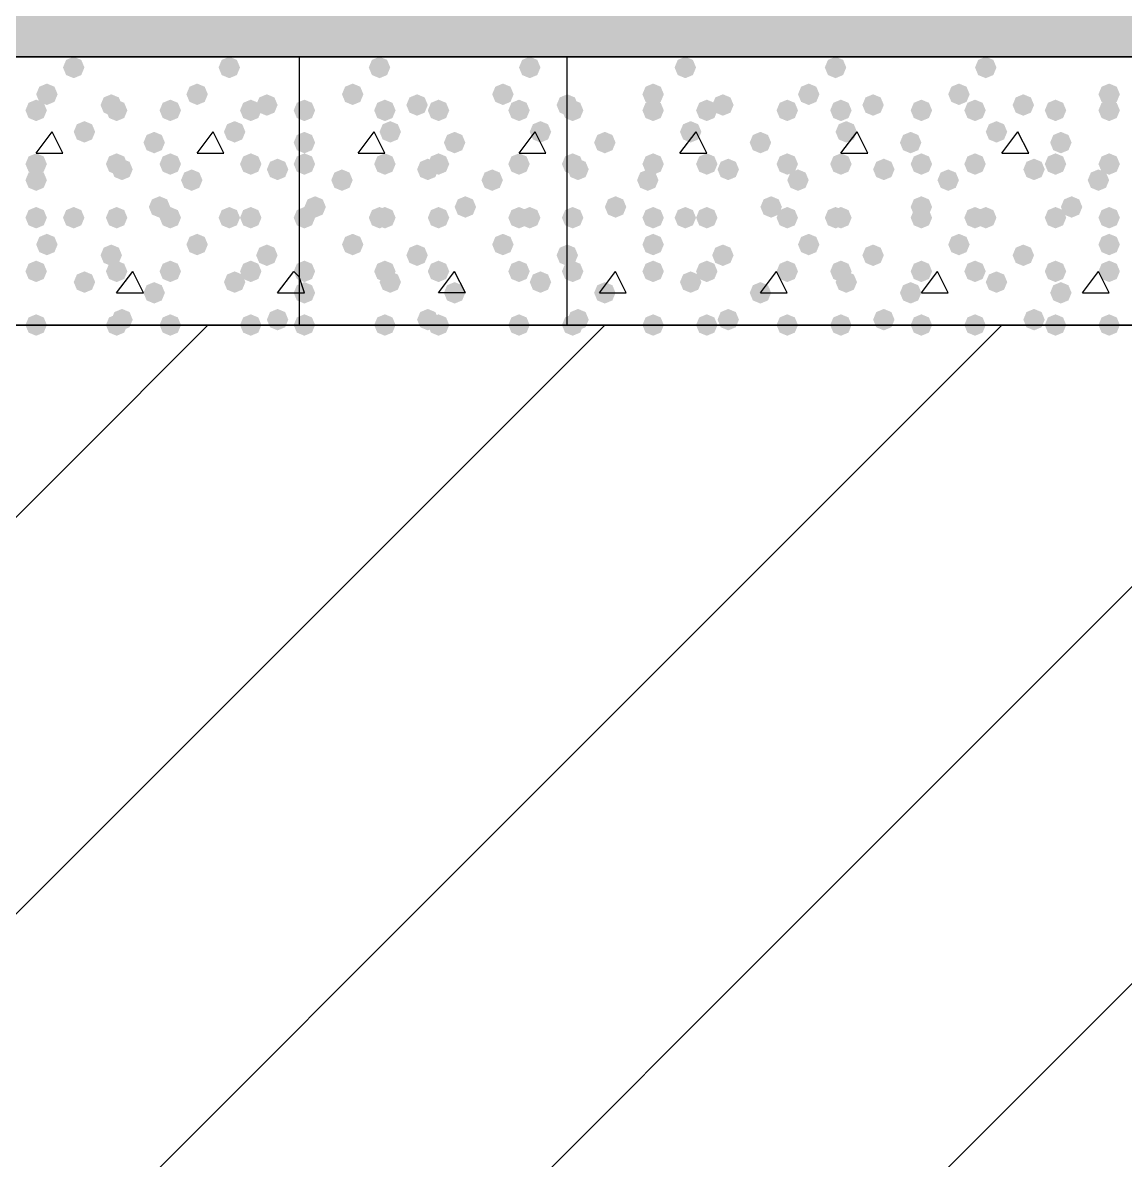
# Model space of a CAD drawing. Header units: millimetres. Extents: x 0 to 420, y 0 to 297.
# Drawn here: x 212.87 to 221.57, y 157.24 to 166.21 of the extents above; entities that cross this region are included whole.
import ezdxf

# ---------------------------------------------------------------- set-up
doc = ezdxf.new("R2010")
doc.units = ezdxf.units.MM
doc.layers.get('0').update_dxf_attribs({"linetype": 'CONTINUOUS'})

msp = doc.modelspace()

# ---------------------------------------------------------------- hatches: boundary and pattern name
at = {"true_color": 0x000008}
h = msp.add_hatch(color=0, dxfattribs=at)
h.paths.add_polyline_path([(378.544667, 177.927), (32.469667, 177.927), (378.544667, 165.946667)], flags=0)
h.paths.add_polyline_path([(32.469667, 177.927), (378.544667, 165.946667), (32.469667, 165.946667)], flags=0)
for points in [[(213.36, 165.862), (213.335129, 165.802204), (213.275333, 165.777333), (213.215538, 165.802204), (213.190667, 165.862), (213.215537, 165.921796), (213.275333, 165.946667), (213.335129, 165.921796)], [(214.587667, 165.862), (214.562796, 165.802204), (214.503, 165.777333), (214.443204, 165.802204), (214.418333, 165.862), (214.443204, 165.921796), (214.503, 165.946667), (214.562796, 165.921796)], [(218.186, 165.862), (218.161129, 165.802204), (218.101333, 165.777333), (218.041538, 165.802204), (218.016667, 165.862), (218.041537, 165.921796), (218.101333, 165.946667), (218.161129, 165.921796)], [(219.371333, 165.862), (219.346462, 165.802204), (219.286667, 165.777333), (219.226871, 165.802204), (219.202, 165.862), (219.226871, 165.921796), (219.286667, 165.946667), (219.346462, 165.921796)], [(220.556667, 165.862), (220.531796, 165.802204), (220.472, 165.777333), (220.412204, 165.802204), (220.387333, 165.862), (220.412204, 165.921796), (220.472, 165.946667), (220.531796, 165.921796)], [(213.148333, 165.650333), (213.123462, 165.590537), (213.063667, 165.565667), (213.003871, 165.590537), (212.979, 165.650333), (213.003871, 165.710129), (213.063667, 165.735), (213.123462, 165.710129)], [(214.333667, 165.650333), (214.308796, 165.590537), (214.249, 165.565667), (214.189204, 165.590537), (214.164333, 165.650333), (214.189204, 165.710129), (214.249, 165.735), (214.308796, 165.710129)], [(217.932, 165.650333), (217.907129, 165.590537), (217.847333, 165.565667), (217.787537, 165.590537), (217.762667, 165.650333), (217.787537, 165.710129), (217.847333, 165.735), (217.907129, 165.710129)], [(219.159667, 165.650333), (219.134796, 165.590537), (219.075, 165.565667), (219.015204, 165.590537), (218.990333, 165.650333), (219.015204, 165.710129), (219.075, 165.735), (219.134796, 165.710129)], [(220.345, 165.650333), (220.320129, 165.590537), (220.260333, 165.565667), (220.200538, 165.590537), (220.175667, 165.650333), (220.200537, 165.710129), (220.260333, 165.735), (220.320129, 165.710129)], [(221.530333, 165.650333), (221.505462, 165.590537), (221.445667, 165.565667), (221.385871, 165.590537), (221.361, 165.650333), (221.385871, 165.710129), (221.445667, 165.735), (221.505462, 165.710129)], [(213.063667, 165.523333), (213.038796, 165.463537), (212.979, 165.438667), (212.919204, 165.463537), (212.894333, 165.523333), (212.919204, 165.583129), (212.979, 165.608), (213.038796, 165.583129)], [(213.656333, 165.565667), (213.631463, 165.505871), (213.571667, 165.481), (213.511871, 165.505871), (213.487, 165.565667), (213.511871, 165.625462), (213.571667, 165.650333), (213.631462, 165.625463)], [(213.698667, 165.523333), (213.673796, 165.463537), (213.614, 165.438667), (213.554204, 165.463537), (213.529333, 165.523333), (213.554204, 165.583129), (213.614, 165.608), (213.673796, 165.583129)], [(214.122, 165.523333), (214.097129, 165.463537), (214.037333, 165.438667), (213.977537, 165.463537), (213.952667, 165.523333), (213.977537, 165.583129), (214.037333, 165.608), (214.097129, 165.583129)], [(214.757, 165.523333), (214.732129, 165.463537), (214.672333, 165.438667), (214.612537, 165.463537), (214.587667, 165.523333), (214.612537, 165.583129), (214.672333, 165.608), (214.732129, 165.583129)], [(214.884, 165.565667), (214.859129, 165.505871), (214.799333, 165.481), (214.739538, 165.505871), (214.714667, 165.565667), (214.739537, 165.625462), (214.799333, 165.650333), (214.859129, 165.625463)], [(217.254667, 165.565667), (217.229796, 165.505871), (217.17, 165.481), (217.110204, 165.505871), (217.085333, 165.565667), (217.110204, 165.625462), (217.17, 165.650333), (217.229796, 165.625463)], [(217.297, 165.523333), (217.272129, 165.463537), (217.212333, 165.438667), (217.152537, 165.463537), (217.127667, 165.523333), (217.152537, 165.583129), (217.212333, 165.608), (217.272129, 165.583129)], [(217.932, 165.523333), (217.907129, 165.463537), (217.847333, 165.438667), (217.787537, 165.463537), (217.762667, 165.523333), (217.787537, 165.583129), (217.847333, 165.608), (217.907129, 165.583129)], [(218.355333, 165.523333), (218.330462, 165.463537), (218.270667, 165.438667), (218.210871, 165.463537), (218.186, 165.523333), (218.210871, 165.583129), (218.270667, 165.608), (218.330462, 165.583129)], [(218.482333, 165.565667), (218.457462, 165.505871), (218.397667, 165.481), (218.337871, 165.505871), (218.313, 165.565667), (218.337871, 165.625462), (218.397667, 165.650333), (218.457462, 165.625463)], [(218.990333, 165.523333), (218.965462, 165.463537), (218.905667, 165.438667), (218.845871, 165.463537), (218.821, 165.523333), (218.845871, 165.583129), (218.905667, 165.608), (218.965462, 165.583129)], [(219.413667, 165.523333), (219.388796, 165.463537), (219.329, 165.438667), (219.269204, 165.463537), (219.244333, 165.523333), (219.269204, 165.583129), (219.329, 165.608), (219.388796, 165.583129)], [(219.667667, 165.565667), (219.642796, 165.505871), (219.583, 165.481), (219.523204, 165.505871), (219.498333, 165.565667), (219.523204, 165.625462), (219.583, 165.650333), (219.642796, 165.625463)], [(220.048667, 165.523333), (220.023796, 165.463537), (219.964, 165.438667), (219.904204, 165.463537), (219.879333, 165.523333), (219.904204, 165.583129), (219.964, 165.608), (220.023796, 165.583129)], [(220.472, 165.523333), (220.447129, 165.463537), (220.387333, 165.438667), (220.327538, 165.463537), (220.302667, 165.523333), (220.327537, 165.583129), (220.387333, 165.608), (220.447129, 165.583129)], [(220.853, 165.565667), (220.828129, 165.505871), (220.768333, 165.481), (220.708538, 165.505871), (220.683667, 165.565667), (220.708537, 165.625462), (220.768333, 165.650333), (220.828129, 165.625463)], [(221.107, 165.523333), (221.082129, 165.463537), (221.022333, 165.438667), (220.962538, 165.463537), (220.937667, 165.523333), (220.962537, 165.583129), (221.022333, 165.608), (221.082129, 165.583129)], [(221.530333, 165.523333), (221.505462, 165.463537), (221.445667, 165.438667), (221.385871, 165.463537), (221.361, 165.523333), (221.385871, 165.583129), (221.445667, 165.608), (221.505462, 165.583129)], [(213.444667, 165.354), (213.419796, 165.294204), (213.36, 165.269333), (213.300204, 165.294204), (213.275333, 165.354), (213.300204, 165.413796), (213.36, 165.438667), (213.419796, 165.413796)], [(214.63, 165.354), (214.605129, 165.294204), (214.545333, 165.269333), (214.485538, 165.294204), (214.460667, 165.354), (214.485537, 165.413796), (214.545333, 165.438667), (214.605129, 165.413796)], [(218.228333, 165.354), (218.203463, 165.294204), (218.143667, 165.269333), (218.083871, 165.294204), (218.059, 165.354), (218.083871, 165.413796), (218.143667, 165.438667), (218.203462, 165.413796)], [(219.456, 165.354), (219.431129, 165.294204), (219.371333, 165.269333), (219.311538, 165.294204), (219.286667, 165.354), (219.311537, 165.413796), (219.371333, 165.438667), (219.431129, 165.413796)], [(220.641333, 165.354), (220.616462, 165.294204), (220.556667, 165.269333), (220.496871, 165.294204), (220.472, 165.354), (220.496871, 165.413796), (220.556667, 165.438667), (220.616462, 165.413796)], [(213.995, 165.269333), (213.970129, 165.209537), (213.910333, 165.184667), (213.850538, 165.209537), (213.825667, 165.269333), (213.850537, 165.329129), (213.910333, 165.354), (213.970129, 165.329129)], [(217.551, 165.269333), (217.526129, 165.209537), (217.466333, 165.184667), (217.406538, 165.209537), (217.381667, 165.269333), (217.406537, 165.329129), (217.466333, 165.354), (217.526129, 165.329129)], [(218.778667, 165.269333), (218.753796, 165.209537), (218.694, 165.184667), (218.634204, 165.209537), (218.609333, 165.269333), (218.634204, 165.329129), (218.694, 165.354), (218.753796, 165.329129)], [(219.964, 165.269333), (219.939129, 165.209537), (219.879333, 165.184667), (219.819538, 165.209537), (219.794667, 165.269333), (219.819537, 165.329129), (219.879333, 165.354), (219.939129, 165.329129)], [(221.149333, 165.269333), (221.124462, 165.209537), (221.064667, 165.184667), (221.004871, 165.209537), (220.98, 165.269333), (221.004871, 165.329129), (221.064667, 165.354), (221.124462, 165.329129)], [(213.063667, 165.1), (213.038796, 165.040204), (212.979, 165.015333), (212.919204, 165.040204), (212.894333, 165.1), (212.919204, 165.159796), (212.979, 165.184667), (213.038796, 165.159796)], [(213.698667, 165.1), (213.673796, 165.040204), (213.614, 165.015333), (213.554204, 165.040204), (213.529333, 165.1), (213.554204, 165.159796), (213.614, 165.184667), (213.673796, 165.159796)], [(213.741, 165.057667), (213.716129, 164.997871), (213.656333, 164.973), (213.596538, 164.997871), (213.571667, 165.057667), (213.596537, 165.117462), (213.656333, 165.142333), (213.716129, 165.117463)], [(214.122, 165.1), (214.097129, 165.040204), (214.037333, 165.015333), (213.977537, 165.040204), (213.952667, 165.1), (213.977537, 165.159796), (214.037333, 165.184667), (214.097129, 165.159796)], [(214.757, 165.1), (214.732129, 165.040204), (214.672333, 165.015333), (214.612537, 165.040204), (214.587667, 165.1), (214.612537, 165.159796), (214.672333, 165.184667), (214.732129, 165.159796)], [(214.968667, 165.057667), (214.943796, 164.997871), (214.884, 164.973), (214.824204, 164.997871), (214.799333, 165.057667), (214.824204, 165.117462), (214.884, 165.142333), (214.943796, 165.117463)], [(217.297, 165.1), (217.272129, 165.040204), (217.212333, 165.015333), (217.152537, 165.040204), (217.127667, 165.1), (217.152537, 165.159796), (217.212333, 165.184667), (217.272129, 165.159796)], [(217.339333, 165.057667), (217.314462, 164.997871), (217.254667, 164.973), (217.194871, 164.997871), (217.17, 165.057667), (217.194871, 165.117462), (217.254667, 165.142333), (217.314462, 165.117463)], [(217.932, 165.1), (217.907129, 165.040204), (217.847333, 165.015333), (217.787537, 165.040204), (217.762667, 165.1), (217.787537, 165.159796), (217.847333, 165.184667), (217.907129, 165.159796)], [(218.355333, 165.1), (218.330462, 165.040204), (218.270667, 165.015333), (218.210871, 165.040204), (218.186, 165.1), (218.210871, 165.159796), (218.270667, 165.184667), (218.330462, 165.159796)], [(218.524667, 165.057667), (218.499796, 164.997871), (218.44, 164.973), (218.380204, 164.997871), (218.355333, 165.057667), (218.380204, 165.117462), (218.44, 165.142333), (218.499796, 165.117463)], [(218.990333, 165.1), (218.965462, 165.040204), (218.905667, 165.015333), (218.845871, 165.040204), (218.821, 165.1), (218.845871, 165.159796), (218.905667, 165.184667), (218.965462, 165.159796)], [(219.413667, 165.1), (219.388796, 165.040204), (219.329, 165.015333), (219.269204, 165.040204), (219.244333, 165.1), (219.269204, 165.159796), (219.329, 165.184667), (219.388796, 165.159796)], [(219.752333, 165.057667), (219.727463, 164.997871), (219.667667, 164.973), (219.607871, 164.997871), (219.583, 165.057667), (219.607871, 165.117462), (219.667667, 165.142333), (219.727462, 165.117463)], [(220.048667, 165.1), (220.023796, 165.040204), (219.964, 165.015333), (219.904204, 165.040204), (219.879333, 165.1), (219.904204, 165.159796), (219.964, 165.184667), (220.023796, 165.159796)], [(220.472, 165.1), (220.447129, 165.040204), (220.387333, 165.015333), (220.327538, 165.040204), (220.302667, 165.1), (220.327537, 165.159796), (220.387333, 165.184667), (220.447129, 165.159796)], [(220.937667, 165.057667), (220.912796, 164.997871), (220.853, 164.973), (220.793204, 164.997871), (220.768333, 165.057667), (220.793204, 165.117462), (220.853, 165.142333), (220.912796, 165.117463)], [(221.107, 165.1), (221.082129, 165.040204), (221.022333, 165.015333), (220.962538, 165.040204), (220.937667, 165.1), (220.962537, 165.159796), (221.022333, 165.184667), (221.082129, 165.159796)], [(221.530333, 165.1), (221.505462, 165.040204), (221.445667, 165.015333), (221.385871, 165.040204), (221.361, 165.1), (221.385871, 165.159796), (221.445667, 165.184667), (221.505462, 165.159796)], [(213.063667, 164.973), (213.038796, 164.913204), (212.979, 164.888333), (212.919204, 164.913204), (212.894333, 164.973), (212.919204, 165.032796), (212.979, 165.057667), (213.038796, 165.032796)], [(214.291333, 164.973), (214.266462, 164.913204), (214.206667, 164.888333), (214.146871, 164.913204), (214.122, 164.973), (214.146871, 165.032796), (214.206667, 165.057667), (214.266462, 165.032796)], [(217.889667, 164.973), (217.864796, 164.913204), (217.805, 164.888333), (217.745204, 164.913204), (217.720333, 164.973), (217.745204, 165.032796), (217.805, 165.057667), (217.864796, 165.032796)], [(219.075, 164.973), (219.050129, 164.913204), (218.990333, 164.888333), (218.930538, 164.913204), (218.905667, 164.973), (218.930537, 165.032796), (218.990333, 165.057667), (219.050129, 165.032796)], [(220.260333, 164.973), (220.235462, 164.913204), (220.175667, 164.888333), (220.115871, 164.913204), (220.091, 164.973), (220.115871, 165.032796), (220.175667, 165.057667), (220.235462, 165.032796)], [(221.445667, 164.973), (221.420796, 164.913204), (221.361, 164.888333), (221.301204, 164.913204), (221.276333, 164.973), (221.301204, 165.032796), (221.361, 165.057667), (221.420796, 165.032796)], [(214.037333, 164.761333), (214.012462, 164.701537), (213.952667, 164.676667), (213.892871, 164.701537), (213.868, 164.761333), (213.892871, 164.821129), (213.952667, 164.846), (214.012462, 164.821129)], [(217.635667, 164.761333), (217.610796, 164.701537), (217.551, 164.676667), (217.491204, 164.701537), (217.466333, 164.761333), (217.491204, 164.821129), (217.551, 164.846), (217.610796, 164.821129)], [(218.863333, 164.761333), (218.838462, 164.701537), (218.778667, 164.676667), (218.718871, 164.701537), (218.694, 164.761333), (218.718871, 164.821129), (218.778667, 164.846), (218.838462, 164.821129)], [(220.048667, 164.761333), (220.023796, 164.701537), (219.964, 164.676667), (219.904204, 164.701537), (219.879333, 164.761333), (219.904204, 164.821129), (219.964, 164.846), (220.023796, 164.821129)], [(221.234, 164.761333), (221.209129, 164.701537), (221.149333, 164.676667), (221.089538, 164.701537), (221.064667, 164.761333), (221.089537, 164.821129), (221.149333, 164.846), (221.209129, 164.821129)], [(213.063667, 164.676667), (213.038796, 164.616871), (212.979, 164.592), (212.919204, 164.616871), (212.894333, 164.676667), (212.919204, 164.736462), (212.979, 164.761333), (213.038796, 164.736463)], [(213.36, 164.676667), (213.335129, 164.616871), (213.275333, 164.592), (213.215538, 164.616871), (213.190667, 164.676667), (213.215537, 164.736462), (213.275333, 164.761333), (213.335129, 164.736463)], [(213.698667, 164.676667), (213.673796, 164.616871), (213.614, 164.592), (213.554204, 164.616871), (213.529333, 164.676667), (213.554204, 164.736462), (213.614, 164.761333), (213.673796, 164.736463)], [(214.122, 164.676667), (214.097129, 164.616871), (214.037333, 164.592), (213.977537, 164.616871), (213.952667, 164.676667), (213.977537, 164.736462), (214.037333, 164.761333), (214.097129, 164.736463)], [(214.587667, 164.676667), (214.562796, 164.616871), (214.503, 164.592), (214.443204, 164.616871), (214.418333, 164.676667), (214.443204, 164.736462), (214.503, 164.761333), (214.562796, 164.736463)], [(214.757, 164.676667), (214.732129, 164.616871), (214.672333, 164.592), (214.612537, 164.616871), (214.587667, 164.676667), (214.612537, 164.736462), (214.672333, 164.761333), (214.732129, 164.736463)], [(217.297, 164.676667), (217.272129, 164.616871), (217.212333, 164.592), (217.152537, 164.616871), (217.127667, 164.676667), (217.152537, 164.736462), (217.212333, 164.761333), (217.272129, 164.736463)], [(217.932, 164.676667), (217.907129, 164.616871), (217.847333, 164.592), (217.787537, 164.616871), (217.762667, 164.676667), (217.787537, 164.736462), (217.847333, 164.761333), (217.907129, 164.736463)], [(218.186, 164.676667), (218.161129, 164.616871), (218.101333, 164.592), (218.041538, 164.616871), (218.016667, 164.676667), (218.041537, 164.736462), (218.101333, 164.761333), (218.161129, 164.736463)], [(218.355333, 164.676667), (218.330462, 164.616871), (218.270667, 164.592), (218.210871, 164.616871), (218.186, 164.676667), (218.210871, 164.736462), (218.270667, 164.761333), (218.330462, 164.736463)], [(218.990333, 164.676667), (218.965462, 164.616871), (218.905667, 164.592), (218.845871, 164.616871), (218.821, 164.676667), (218.845871, 164.736462), (218.905667, 164.761333), (218.965462, 164.736463)], [(219.371333, 164.676667), (219.346462, 164.616871), (219.286667, 164.592), (219.226871, 164.616871), (219.202, 164.676667), (219.226871, 164.736462), (219.286667, 164.761333), (219.346462, 164.736463)], [(219.413667, 164.676667), (219.388796, 164.616871), (219.329, 164.592), (219.269204, 164.616871), (219.244333, 164.676667), (219.269204, 164.736462), (219.329, 164.761333), (219.388796, 164.736463)], [(220.048667, 164.676667), (220.023796, 164.616871), (219.964, 164.592), (219.904204, 164.616871), (219.879333, 164.676667), (219.904204, 164.736462), (219.964, 164.761333), (220.023796, 164.736463)], [(220.472, 164.676667), (220.447129, 164.616871), (220.387333, 164.592), (220.327538, 164.616871), (220.302667, 164.676667), (220.327537, 164.736462), (220.387333, 164.761333), (220.447129, 164.736463)], [(220.556667, 164.676667), (220.531796, 164.616871), (220.472, 164.592), (220.412204, 164.616871), (220.387333, 164.676667), (220.412204, 164.736462), (220.472, 164.761333), (220.531796, 164.736463)], [(221.107, 164.676667), (221.082129, 164.616871), (221.022333, 164.592), (220.962538, 164.616871), (220.937667, 164.676667), (220.962537, 164.736462), (221.022333, 164.761333), (221.082129, 164.736463)], [(221.530333, 164.676667), (221.505462, 164.616871), (221.445667, 164.592), (221.385871, 164.616871), (221.361, 164.676667), (221.385871, 164.736462), (221.445667, 164.761333), (221.505462, 164.736463)], [(213.148333, 164.465), (213.123462, 164.405204), (213.063667, 164.380333), (213.003871, 164.405204), (212.979, 164.465), (213.003871, 164.524796), (213.063667, 164.549667), (213.123462, 164.524796)], [(214.333667, 164.465), (214.308796, 164.405204), (214.249, 164.380333), (214.189204, 164.405204), (214.164333, 164.465), (214.189204, 164.524796), (214.249, 164.549667), (214.308796, 164.524796)], [(217.932, 164.465), (217.907129, 164.405204), (217.847333, 164.380333), (217.787537, 164.405204), (217.762667, 164.465), (217.787537, 164.524796), (217.847333, 164.549667), (217.907129, 164.524796)], [(219.159667, 164.465), (219.134796, 164.405204), (219.075, 164.380333), (219.015204, 164.405204), (218.990333, 164.465), (219.015204, 164.524796), (219.075, 164.549667), (219.134796, 164.524796)], [(220.345, 164.465), (220.320129, 164.405204), (220.260333, 164.380333), (220.200538, 164.405204), (220.175667, 164.465), (220.200537, 164.524796), (220.260333, 164.549667), (220.320129, 164.524796)], [(221.530333, 164.465), (221.505462, 164.405204), (221.445667, 164.380333), (221.385871, 164.405204), (221.361, 164.465), (221.385871, 164.524796), (221.445667, 164.549667), (221.505462, 164.524796)], [(213.656333, 164.380333), (213.631463, 164.320537), (213.571667, 164.295667), (213.511871, 164.320537), (213.487, 164.380333), (213.511871, 164.440129), (213.571667, 164.465), (213.631462, 164.440129)], [(214.884, 164.380333), (214.859129, 164.320537), (214.799333, 164.295667), (214.739538, 164.320537), (214.714667, 164.380333), (214.739537, 164.440129), (214.799333, 164.465), (214.859129, 164.440129)], [(217.254667, 164.380333), (217.229796, 164.320537), (217.17, 164.295667), (217.110204, 164.320537), (217.085333, 164.380333), (217.110204, 164.440129), (217.17, 164.465), (217.229796, 164.440129)], [(218.482333, 164.380333), (218.457462, 164.320537), (218.397667, 164.295667), (218.337871, 164.320537), (218.313, 164.380333), (218.337871, 164.440129), (218.397667, 164.465), (218.457462, 164.440129)], [(219.667667, 164.380333), (219.642796, 164.320537), (219.583, 164.295667), (219.523204, 164.320537), (219.498333, 164.380333), (219.523204, 164.440129), (219.583, 164.465), (219.642796, 164.440129)], [(220.853, 164.380333), (220.828129, 164.320537), (220.768333, 164.295667), (220.708538, 164.320537), (220.683667, 164.380333), (220.708537, 164.440129), (220.768333, 164.465), (220.828129, 164.440129)], [(213.063667, 164.253333), (213.038796, 164.193537), (212.979, 164.168667), (212.919204, 164.193537), (212.894333, 164.253333), (212.919204, 164.313129), (212.979, 164.338), (213.038796, 164.313129)], [(213.698667, 164.253333), (213.673796, 164.193537), (213.614, 164.168667), (213.554204, 164.193537), (213.529333, 164.253333), (213.554204, 164.313129), (213.614, 164.338), (213.673796, 164.313129)], [(214.122, 164.253333), (214.097129, 164.193537), (214.037333, 164.168667), (213.977537, 164.193537), (213.952667, 164.253333), (213.977537, 164.313129), (214.037333, 164.338), (214.097129, 164.313129)], [(214.757, 164.253333), (214.732129, 164.193537), (214.672333, 164.168667), (214.612537, 164.193537), (214.587667, 164.253333), (214.612537, 164.313129), (214.672333, 164.338), (214.732129, 164.313129)], [(217.297, 164.253333), (217.272129, 164.193537), (217.212333, 164.168667), (217.152537, 164.193537), (217.127667, 164.253333), (217.152537, 164.313129), (217.212333, 164.338), (217.272129, 164.313129)], [(217.932, 164.253333), (217.907129, 164.193537), (217.847333, 164.168667), (217.787537, 164.193537), (217.762667, 164.253333), (217.787537, 164.313129), (217.847333, 164.338), (217.907129, 164.313129)], [(218.355333, 164.253333), (218.330462, 164.193537), (218.270667, 164.168667), (218.210871, 164.193537), (218.186, 164.253333), (218.210871, 164.313129), (218.270667, 164.338), (218.330462, 164.313129)], [(218.990333, 164.253333), (218.965462, 164.193537), (218.905667, 164.168667), (218.845871, 164.193537), (218.821, 164.253333), (218.845871, 164.313129), (218.905667, 164.338), (218.965462, 164.313129)], [(219.413667, 164.253333), (219.388796, 164.193537), (219.329, 164.168667), (219.269204, 164.193537), (219.244333, 164.253333), (219.269204, 164.313129), (219.329, 164.338), (219.388796, 164.313129)], [(220.048667, 164.253333), (220.023796, 164.193537), (219.964, 164.168667), (219.904204, 164.193537), (219.879333, 164.253333), (219.904204, 164.313129), (219.964, 164.338), (220.023796, 164.313129)], [(220.472, 164.253333), (220.447129, 164.193537), (220.387333, 164.168667), (220.327538, 164.193537), (220.302667, 164.253333), (220.327537, 164.313129), (220.387333, 164.338), (220.447129, 164.313129)], [(221.107, 164.253333), (221.082129, 164.193537), (221.022333, 164.168667), (220.962538, 164.193537), (220.937667, 164.253333), (220.962537, 164.313129), (221.022333, 164.338), (221.082129, 164.313129)], [(221.530333, 164.253333), (221.505462, 164.193537), (221.445667, 164.168667), (221.385871, 164.193537), (221.361, 164.253333), (221.385871, 164.313129), (221.445667, 164.338), (221.505462, 164.313129)], [(213.444667, 164.168667), (213.419796, 164.108871), (213.36, 164.084), (213.300204, 164.108871), (213.275333, 164.168667), (213.300204, 164.228462), (213.36, 164.253333), (213.419796, 164.228463)], [(214.63, 164.168667), (214.605129, 164.108871), (214.545333, 164.084), (214.485538, 164.108871), (214.460667, 164.168667), (214.485537, 164.228462), (214.545333, 164.253333), (214.605129, 164.228463)], [(218.228333, 164.168667), (218.203463, 164.108871), (218.143667, 164.084), (218.083871, 164.108871), (218.059, 164.168667), (218.083871, 164.228462), (218.143667, 164.253333), (218.203462, 164.228463)], [(219.456, 164.168667), (219.431129, 164.108871), (219.371333, 164.084), (219.311538, 164.108871), (219.286667, 164.168667), (219.311537, 164.228462), (219.371333, 164.253333), (219.431129, 164.228463)], [(220.641333, 164.168667), (220.616462, 164.108871), (220.556667, 164.084), (220.496871, 164.108871), (220.472, 164.168667), (220.496871, 164.228462), (220.556667, 164.253333), (220.616462, 164.228463)], [(213.995, 164.084), (213.970129, 164.024204), (213.910333, 163.999333), (213.850538, 164.024204), (213.825667, 164.084), (213.850537, 164.143796), (213.910333, 164.168667), (213.970129, 164.143796)], [(217.551, 164.084), (217.526129, 164.024204), (217.466333, 163.999333), (217.406538, 164.024204), (217.381667, 164.084), (217.406537, 164.143796), (217.466333, 164.168667), (217.526129, 164.143796)], [(218.778667, 164.084), (218.753796, 164.024204), (218.694, 163.999333), (218.634204, 164.024204), (218.609333, 164.084), (218.634204, 164.143796), (218.694, 164.168667), (218.753796, 164.143796)], [(219.964, 164.084), (219.939129, 164.024204), (219.879333, 163.999333), (219.819538, 164.024204), (219.794667, 164.084), (219.819537, 164.143796), (219.879333, 164.168667), (219.939129, 164.143796)], [(221.149333, 164.084), (221.124462, 164.024204), (221.064667, 163.999333), (221.004871, 164.024204), (220.98, 164.084), (221.004871, 164.143796), (221.064667, 164.168667), (221.124462, 164.143796)], [(213.063667, 163.83), (213.038796, 163.770204), (212.979, 163.745333), (212.919204, 163.770204), (212.894333, 163.83), (212.919204, 163.889796), (212.979, 163.914667), (213.038796, 163.889796)], [(213.698667, 163.83), (213.673796, 163.770204), (213.614, 163.745333), (213.554204, 163.770204), (213.529333, 163.83), (213.554204, 163.889796), (213.614, 163.914667), (213.673796, 163.889796)], [(213.741, 163.872333), (213.716129, 163.812537), (213.656333, 163.787667), (213.596538, 163.812537), (213.571667, 163.872333), (213.596537, 163.932129), (213.656333, 163.957), (213.716129, 163.932129)], [(214.122, 163.83), (214.097129, 163.770204), (214.037333, 163.745333), (213.977537, 163.770204), (213.952667, 163.83), (213.977537, 163.889796), (214.037333, 163.914667), (214.097129, 163.889796)], [(214.757, 163.83), (214.732129, 163.770204), (214.672333, 163.745333), (214.612537, 163.770204), (214.587667, 163.83), (214.612537, 163.889796), (214.672333, 163.914667), (214.732129, 163.889796)], [(214.968667, 163.872333), (214.943796, 163.812537), (214.884, 163.787667), (214.824204, 163.812537), (214.799333, 163.872333), (214.824204, 163.932129), (214.884, 163.957), (214.943796, 163.932129)], [(217.297, 163.83), (217.272129, 163.770204), (217.212333, 163.745333), (217.152537, 163.770204), (217.127667, 163.83), (217.152537, 163.889796), (217.212333, 163.914667), (217.272129, 163.889796)], [(217.339333, 163.872333), (217.314462, 163.812537), (217.254667, 163.787667), (217.194871, 163.812537), (217.17, 163.872333), (217.194871, 163.932129), (217.254667, 163.957), (217.314462, 163.932129)], [(217.932, 163.83), (217.907129, 163.770204), (217.847333, 163.745333), (217.787537, 163.770204), (217.762667, 163.83), (217.787537, 163.889796), (217.847333, 163.914667), (217.907129, 163.889796)], [(218.355333, 163.83), (218.330462, 163.770204), (218.270667, 163.745333), (218.210871, 163.770204), (218.186, 163.83), (218.210871, 163.889796), (218.270667, 163.914667), (218.330462, 163.889796)], [(218.524667, 163.872333), (218.499796, 163.812537), (218.44, 163.787667), (218.380204, 163.812537), (218.355333, 163.872333), (218.380204, 163.932129), (218.44, 163.957), (218.499796, 163.932129)], [(218.990333, 163.83), (218.965462, 163.770204), (218.905667, 163.745333), (218.845871, 163.770204), (218.821, 163.83), (218.845871, 163.889796), (218.905667, 163.914667), (218.965462, 163.889796)], [(219.413667, 163.83), (219.388796, 163.770204), (219.329, 163.745333), (219.269204, 163.770204), (219.244333, 163.83), (219.269204, 163.889796), (219.329, 163.914667), (219.388796, 163.889796)], [(219.752333, 163.872333), (219.727463, 163.812537), (219.667667, 163.787667), (219.607871, 163.812537), (219.583, 163.872333), (219.607871, 163.932129), (219.667667, 163.957), (219.727462, 163.932129)], [(220.048667, 163.83), (220.023796, 163.770204), (219.964, 163.745333), (219.904204, 163.770204), (219.879333, 163.83), (219.904204, 163.889796), (219.964, 163.914667), (220.023796, 163.889796)], [(220.472, 163.83), (220.447129, 163.770204), (220.387333, 163.745333), (220.327538, 163.770204), (220.302667, 163.83), (220.327537, 163.889796), (220.387333, 163.914667), (220.447129, 163.889796)], [(220.937667, 163.872333), (220.912796, 163.812537), (220.853, 163.787667), (220.793204, 163.812537), (220.768333, 163.872333), (220.793204, 163.932129), (220.853, 163.957), (220.912796, 163.932129)], [(221.107, 163.83), (221.082129, 163.770204), (221.022333, 163.745333), (220.962538, 163.770204), (220.937667, 163.83), (220.962537, 163.889796), (221.022333, 163.914667), (221.082129, 163.889796)], [(221.530333, 163.83), (221.505462, 163.770204), (221.445667, 163.745333), (221.385871, 163.770204), (221.361, 163.83), (221.385871, 163.889796), (221.445667, 163.914667), (221.505462, 163.889796)]]:
    msp.add_hatch(color=0, dxfattribs=at).paths.add_polyline_path(points, flags=0)
at = {"true_color": 0x000007}
for points in [[(215.773, 165.862), (215.748129, 165.802204), (215.688333, 165.777333), (215.628537, 165.802204), (215.603667, 165.862), (215.628537, 165.921796), (215.688333, 165.946667), (215.748129, 165.921796)], [(216.958333, 165.862), (216.933462, 165.802204), (216.873667, 165.777333), (216.813871, 165.802204), (216.789, 165.862), (216.813871, 165.921796), (216.873667, 165.946667), (216.933462, 165.921796)], [(215.561333, 165.650333), (215.536462, 165.590537), (215.476667, 165.565667), (215.416871, 165.590537), (215.392, 165.650333), (215.416871, 165.710129), (215.476667, 165.735), (215.536462, 165.710129)], [(216.746667, 165.650333), (216.721796, 165.590537), (216.662, 165.565667), (216.602204, 165.590537), (216.577333, 165.650333), (216.602204, 165.710129), (216.662, 165.735), (216.721796, 165.710129)], [(215.180333, 165.523333), (215.155462, 165.463537), (215.095667, 165.438667), (215.035871, 165.463537), (215.011, 165.523333), (215.035871, 165.583129), (215.095667, 165.608), (215.155462, 165.583129)], [(215.815333, 165.523333), (215.790462, 165.463537), (215.730667, 165.438667), (215.670871, 165.463537), (215.646, 165.523333), (215.670871, 165.583129), (215.730667, 165.608), (215.790462, 165.583129)], [(216.069333, 165.565667), (216.044463, 165.505871), (215.984667, 165.481), (215.924871, 165.505871), (215.9, 165.565667), (215.924871, 165.625462), (215.984667, 165.650333), (216.044462, 165.625463)], [(216.238667, 165.523333), (216.213796, 165.463537), (216.154, 165.438667), (216.094204, 165.463537), (216.069333, 165.523333), (216.094204, 165.583129), (216.154, 165.608), (216.213796, 165.583129)], [(216.873667, 165.523333), (216.848796, 165.463537), (216.789, 165.438667), (216.729204, 165.463537), (216.704333, 165.523333), (216.729204, 165.583129), (216.789, 165.608), (216.848796, 165.583129)], [(215.857667, 165.354), (215.832796, 165.294204), (215.773, 165.269333), (215.713204, 165.294204), (215.688333, 165.354), (215.713204, 165.413796), (215.773, 165.438667), (215.832796, 165.413796)], [(217.043, 165.354), (217.018129, 165.294204), (216.958333, 165.269333), (216.898538, 165.294204), (216.873667, 165.354), (216.898537, 165.413796), (216.958333, 165.438667), (217.018129, 165.413796)], [(215.180333, 165.269333), (215.155462, 165.209537), (215.095667, 165.184667), (215.035871, 165.209537), (215.011, 165.269333), (215.035871, 165.329129), (215.095667, 165.354), (215.155462, 165.329129)], [(216.365667, 165.269333), (216.340796, 165.209537), (216.281, 165.184667), (216.221204, 165.209537), (216.196333, 165.269333), (216.221204, 165.329129), (216.281, 165.354), (216.340796, 165.329129)], [(215.180333, 165.1), (215.155462, 165.040204), (215.095667, 165.015333), (215.035871, 165.040204), (215.011, 165.1), (215.035871, 165.159796), (215.095667, 165.184667), (215.155462, 165.159796)], [(215.815333, 165.1), (215.790462, 165.040204), (215.730667, 165.015333), (215.670871, 165.040204), (215.646, 165.1), (215.670871, 165.159796), (215.730667, 165.184667), (215.790462, 165.159796)], [(216.154, 165.057667), (216.129129, 164.997871), (216.069333, 164.973), (216.009538, 164.997871), (215.984667, 165.057667), (216.009537, 165.117462), (216.069333, 165.142333), (216.129129, 165.117463)], [(216.238667, 165.1), (216.213796, 165.040204), (216.154, 165.015333), (216.094204, 165.040204), (216.069333, 165.1), (216.094204, 165.159796), (216.154, 165.184667), (216.213796, 165.159796)], [(216.873667, 165.1), (216.848796, 165.040204), (216.789, 165.015333), (216.729204, 165.040204), (216.704333, 165.1), (216.729204, 165.159796), (216.789, 165.184667), (216.848796, 165.159796)], [(215.476667, 164.973), (215.451796, 164.913204), (215.392, 164.888333), (215.332204, 164.913204), (215.307333, 164.973), (215.332204, 165.032796), (215.392, 165.057667), (215.451796, 165.032796)], [(216.662, 164.973), (216.637129, 164.913204), (216.577333, 164.888333), (216.517538, 164.913204), (216.492667, 164.973), (216.517537, 165.032796), (216.577333, 165.057667), (216.637129, 165.032796)], [(215.265, 164.761333), (215.240129, 164.701537), (215.180333, 164.676667), (215.120538, 164.701537), (215.095667, 164.761333), (215.120537, 164.821129), (215.180333, 164.846), (215.240129, 164.821129)], [(216.450333, 164.761333), (216.425462, 164.701537), (216.365667, 164.676667), (216.305871, 164.701537), (216.281, 164.761333), (216.305871, 164.821129), (216.365667, 164.846), (216.425462, 164.821129)], [(215.180333, 164.676667), (215.155462, 164.616871), (215.095667, 164.592), (215.035871, 164.616871), (215.011, 164.676667), (215.035871, 164.736462), (215.095667, 164.761333), (215.155462, 164.736463)], [(215.773, 164.676667), (215.748129, 164.616871), (215.688333, 164.592), (215.628537, 164.616871), (215.603667, 164.676667), (215.628537, 164.736462), (215.688333, 164.761333), (215.748129, 164.736463)], [(215.815333, 164.676667), (215.790462, 164.616871), (215.730667, 164.592), (215.670871, 164.616871), (215.646, 164.676667), (215.670871, 164.736462), (215.730667, 164.761333), (215.790462, 164.736463)], [(216.238667, 164.676667), (216.213796, 164.616871), (216.154, 164.592), (216.094204, 164.616871), (216.069333, 164.676667), (216.094204, 164.736462), (216.154, 164.761333), (216.213796, 164.736463)], [(216.873667, 164.676667), (216.848796, 164.616871), (216.789, 164.592), (216.729204, 164.616871), (216.704333, 164.676667), (216.729204, 164.736462), (216.789, 164.761333), (216.848796, 164.736463)], [(216.958333, 164.676667), (216.933462, 164.616871), (216.873667, 164.592), (216.813871, 164.616871), (216.789, 164.676667), (216.813871, 164.736462), (216.873667, 164.761333), (216.933462, 164.736463)], [(215.561333, 164.465), (215.536462, 164.405204), (215.476667, 164.380333), (215.416871, 164.405204), (215.392, 164.465), (215.416871, 164.524796), (215.476667, 164.549667), (215.536462, 164.524796)], [(216.746667, 164.465), (216.721796, 164.405204), (216.662, 164.380333), (216.602204, 164.405204), (216.577333, 164.465), (216.602204, 164.524796), (216.662, 164.549667), (216.721796, 164.524796)], [(216.069333, 164.380333), (216.044463, 164.320537), (215.984667, 164.295667), (215.924871, 164.320537), (215.9, 164.380333), (215.924871, 164.440129), (215.984667, 164.465), (216.044462, 164.440129)], [(215.180333, 164.253333), (215.155462, 164.193537), (215.095667, 164.168667), (215.035871, 164.193537), (215.011, 164.253333), (215.035871, 164.313129), (215.095667, 164.338), (215.155462, 164.313129)], [(215.815333, 164.253333), (215.790462, 164.193537), (215.730667, 164.168667), (215.670871, 164.193537), (215.646, 164.253333), (215.670871, 164.313129), (215.730667, 164.338), (215.790462, 164.313129)], [(216.238667, 164.253333), (216.213796, 164.193537), (216.154, 164.168667), (216.094204, 164.193537), (216.069333, 164.253333), (216.094204, 164.313129), (216.154, 164.338), (216.213796, 164.313129)], [(216.873667, 164.253333), (216.848796, 164.193537), (216.789, 164.168667), (216.729204, 164.193537), (216.704333, 164.253333), (216.729204, 164.313129), (216.789, 164.338), (216.848796, 164.313129)], [(215.857667, 164.168667), (215.832796, 164.108871), (215.773, 164.084), (215.713204, 164.108871), (215.688333, 164.168667), (215.713204, 164.228462), (215.773, 164.253333), (215.832796, 164.228463)], [(217.043, 164.168667), (217.018129, 164.108871), (216.958333, 164.084), (216.898538, 164.108871), (216.873667, 164.168667), (216.898537, 164.228462), (216.958333, 164.253333), (217.018129, 164.228463)], [(215.180333, 164.084), (215.155462, 164.024204), (215.095667, 163.999333), (215.035871, 164.024204), (215.011, 164.084), (215.035871, 164.143796), (215.095667, 164.168667), (215.155462, 164.143796)], [(216.365667, 164.084), (216.340796, 164.024204), (216.281, 163.999333), (216.221204, 164.024204), (216.196333, 164.084), (216.221204, 164.143796), (216.281, 164.168667), (216.340796, 164.143796)], [(215.180333, 163.83), (215.155462, 163.770204), (215.095667, 163.745333), (215.035871, 163.770204), (215.011, 163.83), (215.035871, 163.889796), (215.095667, 163.914667), (215.155462, 163.889796)], [(215.815333, 163.83), (215.790462, 163.770204), (215.730667, 163.745333), (215.670871, 163.770204), (215.646, 163.83), (215.670871, 163.889796), (215.730667, 163.914667), (215.790462, 163.889796)], [(216.154, 163.872333), (216.129129, 163.812537), (216.069333, 163.787667), (216.009538, 163.812537), (215.984667, 163.872333), (216.009537, 163.932129), (216.069333, 163.957), (216.129129, 163.932129)], [(216.238667, 163.83), (216.213796, 163.770204), (216.154, 163.745333), (216.094204, 163.770204), (216.069333, 163.83), (216.094204, 163.889796), (216.154, 163.914667), (216.213796, 163.889796)], [(216.873667, 163.83), (216.848796, 163.770204), (216.789, 163.745333), (216.729204, 163.770204), (216.704333, 163.83), (216.729204, 163.889796), (216.789, 163.914667), (216.848796, 163.889796)]]:
    msp.add_hatch(color=0, dxfattribs=at).paths.add_polyline_path(points, flags=0)

# ---------------------------------------------------------------- linework, layer by layer
at = {"color": 0, "true_color": 0x000008}
msp.add_lwpolyline([(32.469667, 177.927), (378.544667, 165.946667), (32.469667, 165.946667)], close=True, dxfattribs=at)
at = {"color": 0, "true_color": 0x000007}
for points in [[(31.369, 142.621), (31.369, 165.946667), (379.603, 165.946667), (379.603, 142.621), (217.17, 142.621), (217.17, 121.454333), (193.844333, 121.454333), (193.844333, 142.621)], [(31.369, 142.621), (31.369, 165.946667), (379.603, 165.946667), (379.603, 142.621), (217.17, 142.621), (217.17, 121.454333), (193.844333, 121.454333), (193.844333, 142.621)], [(215.053333, 165.946667), (215.053333, 163.83), (217.17, 163.83), (217.17, 165.946667)]]:
    msp.add_lwpolyline(points, close=True, dxfattribs=at)
for points in [[(215.053333, 165.946667), (195.961, 165.946667)], [(236.22, 165.946667), (217.17, 165.946667)], [(215.519, 165.184667), (215.646, 165.354)], [(215.730667, 165.184667), (215.646, 165.354)], [(216.789, 165.184667), (216.916, 165.354)], [(217.000667, 165.184667), (216.916, 165.354)], [(215.519, 165.184667), (215.730667, 165.184667)], [(216.789, 165.184667), (217.000667, 165.184667)], [(216.365667, 164.084), (216.154, 164.084), (216.281, 164.253333)], [(216.365667, 164.084), (216.281, 164.253333)], [(215.095667, 164.084), (215.053333, 164.211)], [(215.053333, 164.084), (215.095667, 164.084)], [(195.961, 163.83), (215.053333, 163.83)], [(217.17, 163.83), (236.22, 163.83)]]:
    msp.add_lwpolyline(points, dxfattribs=at)
at = {"color": 0, "true_color": 0x000008}
for points in [[(212.979, 165.184667), (213.106, 165.354)], [(213.190667, 165.184667), (213.106, 165.354)], [(214.249, 165.184667), (214.376, 165.354)], [(214.460667, 165.184667), (214.376, 165.354)], [(218.059, 165.184667), (218.186, 165.354)], [(218.270667, 165.184667), (218.186, 165.354)], [(219.329, 165.184667), (219.456, 165.354)], [(219.540667, 165.184667), (219.456, 165.354)], [(220.599, 165.184667), (220.726, 165.354)], [(220.810667, 165.184667), (220.726, 165.354)], [(212.979, 165.184667), (213.190667, 165.184667)], [(214.249, 165.184667), (214.460667, 165.184667)], [(218.059, 165.184667), (218.270667, 165.184667)], [(219.329, 165.184667), (219.540667, 165.184667)], [(220.599, 165.184667), (220.810667, 165.184667)], [(213.614, 164.084), (213.741, 164.253333)], [(213.825667, 164.084), (213.741, 164.253333)], [(214.884, 164.084), (215.011, 164.253333)], [(215.053333, 164.211), (215.011, 164.253333)], [(217.424, 164.084), (217.551, 164.253333)], [(217.635667, 164.084), (217.551, 164.253333)], [(218.694, 164.084), (218.821, 164.253333)], [(218.905667, 164.084), (218.821, 164.253333)], [(219.964, 164.084), (220.091, 164.253333)], [(220.175667, 164.084), (220.091, 164.253333)], [(221.234, 164.084), (221.361, 164.253333)], [(221.445667, 164.084), (221.361, 164.253333)], [(213.614, 164.084), (213.825667, 164.084)], [(214.884, 164.084), (215.053333, 164.084)], [(217.424, 164.084), (217.635667, 164.084)], [(218.694, 164.084), (218.905667, 164.084)], [(219.964, 164.084), (220.175667, 164.084)], [(221.234, 164.084), (221.445667, 164.084)]]:
    msp.add_lwpolyline(points, dxfattribs=at)
at = {"color": 0, "true_color": 0x0000fd}
msp.add_lwpolyline([(215.053333, 144.737667), (377.486333, 144.737667), (377.486333, 163.83), (33.528, 163.83), (33.528, 144.737667), (195.961, 144.737667), (195.961, 123.571), (215.053333, 123.571)], close=True, dxfattribs=at)
at = {"color": 0, "true_color": 0x000003}
for points in [[(195.283668, 144.737666), (214.333667, 163.829999)], [(195.961001, 142.324666), (217.466334, 163.829999)], [(198.712668, 141.943666), (220.599001, 163.829999)], [(200.067334, 140.207999), (223.689334, 163.829999)], [(200.067334, 137.075333), (226.822001, 163.829999)]]:
    msp.add_lwpolyline(points, dxfattribs=at)

doc.saveas('drawing.dxf')
